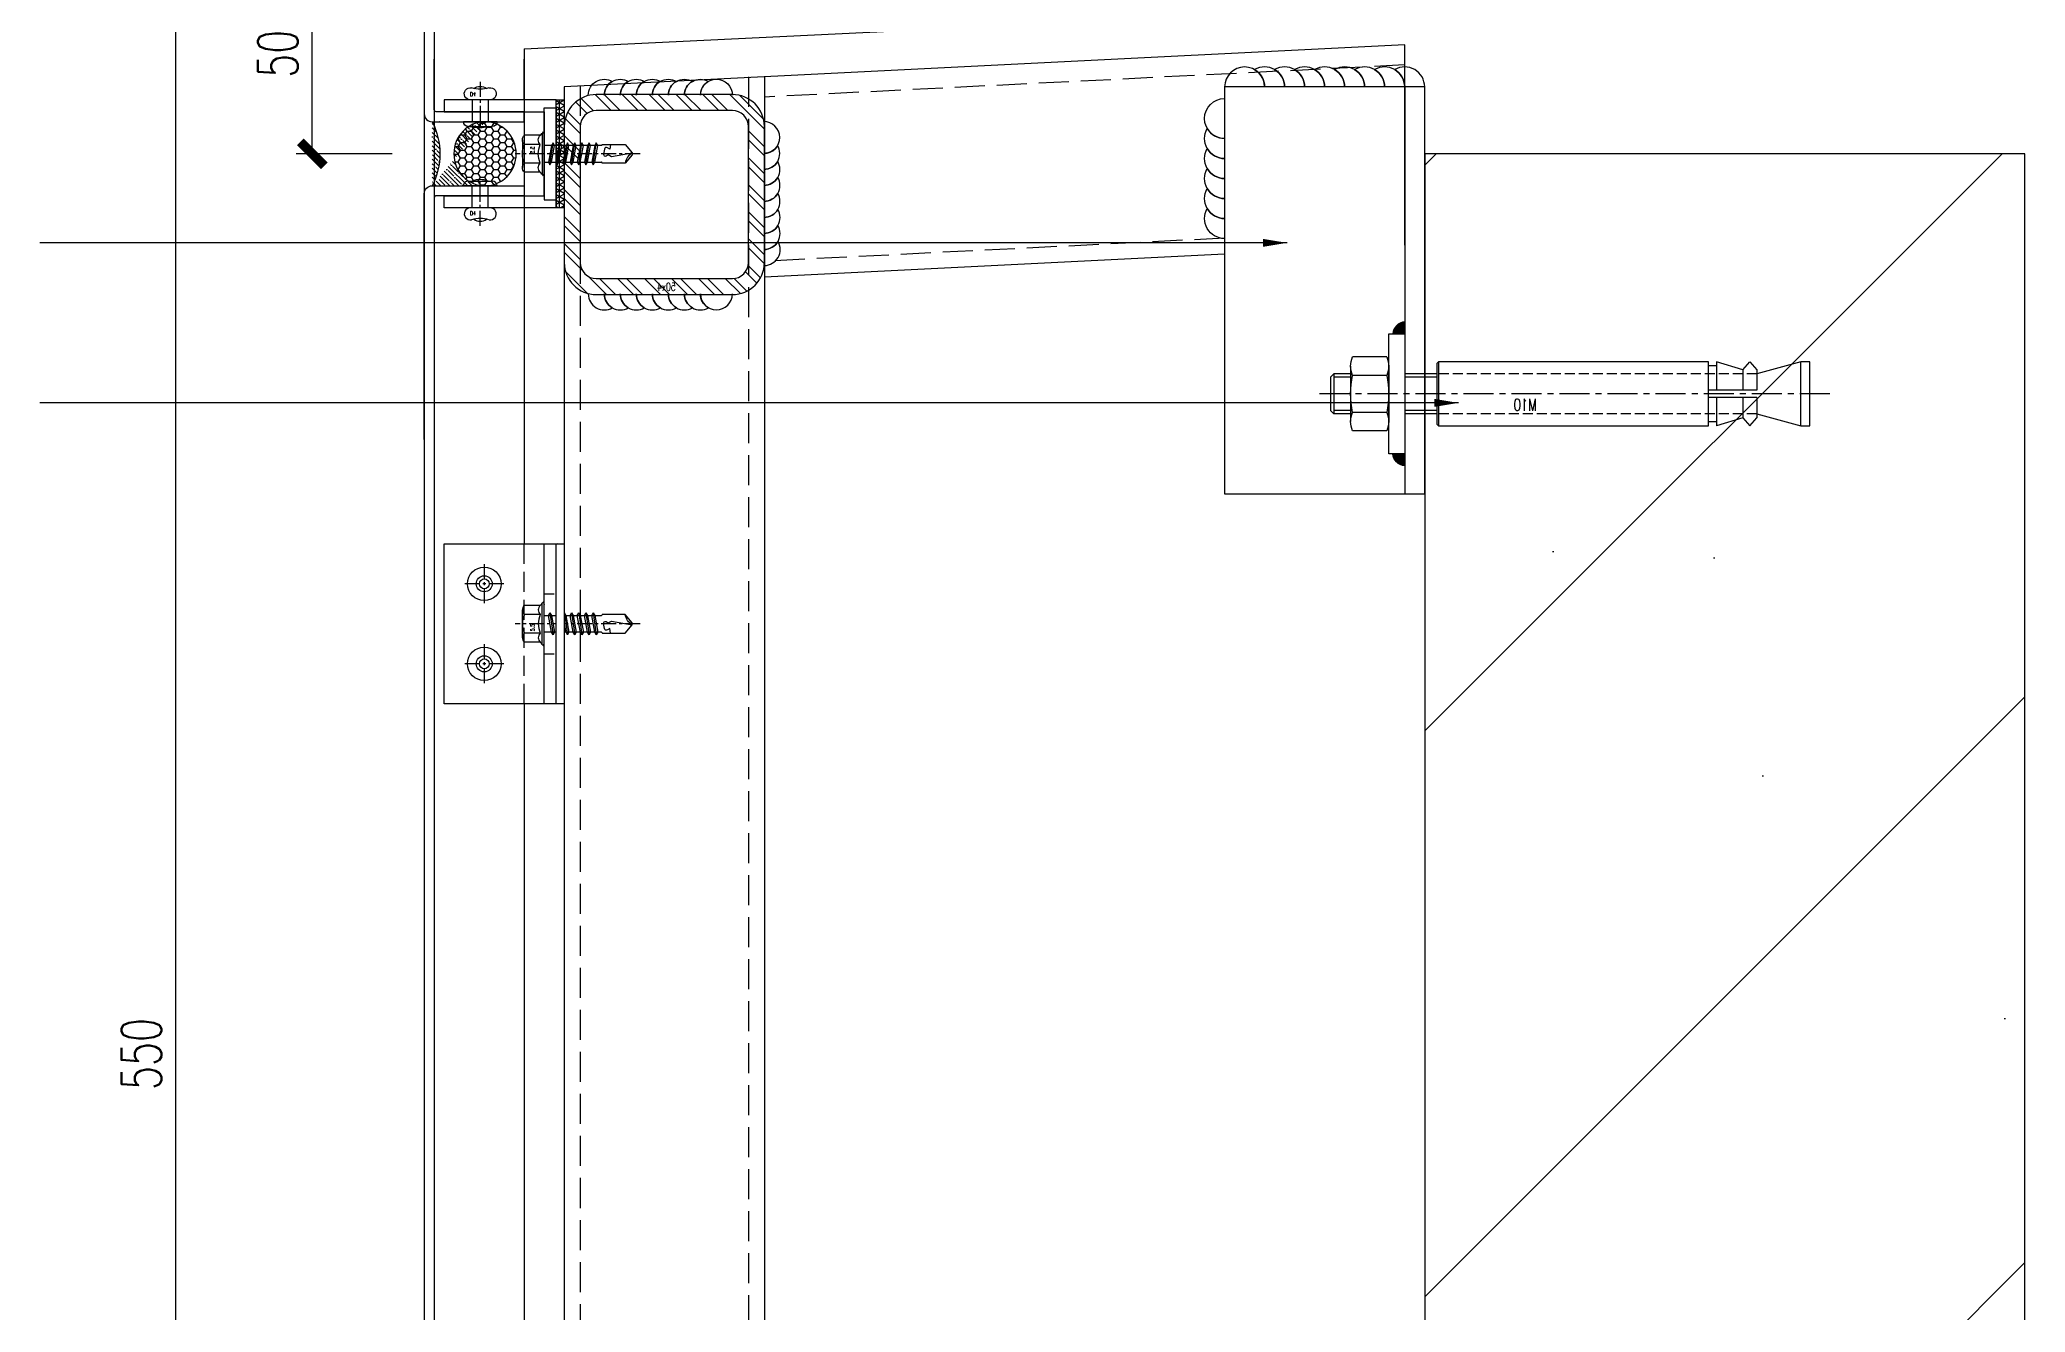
# Model space of a CAD drawing. Extents: x -160106 to 966792, y -663931 to 1550022.
# Drawn here: x -76359.6 to -75863.4, y -98584.9 to -98266.8 of the extents above; entities that cross this region are included whole.
import ezdxf
from ezdxf.enums import TextEntityAlignment as Align
from ezdxf.xclip import XClip

# ---------------------------------------------------------------- set-up
doc = ezdxf.new("R2010")
doc.units = 0
for name, pattern in [('CENTER', [2, 1.25, -0.25, 0.25, -0.25]), ('DASH', [0.35, 0.25, -0.1]), ('ZN-CENTER', [2, 1.25, -0.25, 0.25, -0.25]), ('ZN-DASH', [0.35, 0.25, -0.1])]:
    doc.linetypes.add(name, pattern=pattern)
for name, color, linetype in [('!ZN1-填充-8', 8, 'Continuous'), ('!ZN3-铝板幕墙-3', 3, 'Continuous'), ('!ZN4-辅助材料-1', 1, 'Continuous'), ('!ZN4-配件-11', 11, 'Continuous'), ('!ZN5-钢材投影-40', 40, 'Continuous'), ('!ZN5-钢材断面-2', 2, 'Continuous'), ('!ZN5-铝材投影-112', 112, 'Continuous'), ('!ZN6-虚线-8', 8, 'ZN-DASH'), ('DIM', 173, 'Continuous'), ('Fill', 8, 'Continuous'), ('S-AXIS', 111, 'Continuous'), ('S-SHAPE', 51, 'Continuous'), ('焊缝', 8, 'Continuous')]:
    doc.layers.add(name, color=color, linetype=linetype)
doc.layers.add('@ZN-型材编号（非打印层）', color=8, linetype='Continuous', plot=False)
doc.styles.add('DHTEXT-1', font='ROMANS.shx', dxfattribs={"width": 0.7, "bigfont": 'CHINESE.shx'})
doc.dimstyles.new('ZN4', dxfattribs={"dimscale": 4, "dimtxt": 2.5, "dimasz": 1.5, "dimexe": 1, "dimexo": 2, "dimgap": 0.9, "dimtad": 1, "dimdec": 0, "dimdsep": 46, "dimtxsty": 'DHTEXT-1', "dimblk": 'ARCHTICK', "dimcen": 2.5, "dimclrd": 173, "dimclre": 173, "dimclrt": 7, "dimazin": 2, "dimtfac": 1, "dimtix": 1, "dimtmove": 2, "dimatfit": 3, "dimfxl": 0, "dimarcsym": 0})

# ---------------------------------------------------------------- blocks, each defined once
blk = doc.blocks.new('铝板16mm胶缝')
at = {"layer": '!ZN1-填充-8'}
h = blk.add_hatch(dxfattribs=at)
h.set_pattern_fill('HONEY', color=256, scale=0.7, angle=-270, style=0)
h.set_pattern_definition([(90, (10097.31989989708, 185.0232752102251), (-0.9623705000000002, 1.666875), [1.11125, -2.2225]), (210, (10097.31989989708, 185.0232752102251), (-0.9623708449331864, -1.666874800852732), [1.11125, -2.222499999999999]), (150, (10097.31989989708, 185.0232752102251), (-1.924741344933186, 1.991472677892826e-07), [-2.2225, 1.11125])])
edge = h.paths.add_edge_path()
edge.add_ellipse((-8.500000000207365, 14.57041595620103), major_axis=(-7.997393453053519, 3.358849100355043e-11), ratio=0.9747925043838522, start_angle=0, end_angle=360)
h = blk.add_hatch(dxfattribs=at)
h.set_pattern_fill('ANSI35', color=256, scale=0.5, angle=-270, style=0)
h.set_pattern_definition([(135, (0, 0), (-1.122532015133644, -1.122532015133644), []), (135, (0, 1.122532500000005), (-1.122532015133644, -1.122532015133644), [1.984375, -0.396875, 0, -0.396875])])
edge = h.paths.add_edge_path()
edge.add_line((-0.5052130940530333, 1.366215148264018), (-0.5026065471538459, 14.57041595616465))
edge.add_line((-16.50000000016007, 1.366215148336778), (-16.49739345326088, 14.57041595623741))
edge.add_ellipse((-8.500000000207365, 14.57041595620103), major_axis=(-7.997393453053519, 3.358849100355043e-11), ratio=0.9747925043838522, start_angle=0, end_angle=180)
edge.add_arc((-8.499999999414285, -14.44754302653018), 17.72215979008053, 63.16567149166988, 116.8343285139232)
at = {"layer": '!ZN4-辅助材料-1', "ltscale": 0.5}
blk.add_arc((-8.499999999414285, -14.44754302653018), 17.72215979008053, 63.16567149164778, 116.8343285139584, dxfattribs=at)
blk.add_ellipse((-8.500000000207365, 14.57041595620103), major_axis=(-7.997393453053519, 3.358849100355043e-11), ratio=0.9747925043838522, dxfattribs=at)
at = {"layer": 'Defpoints', "ltscale": 0.5}
for p in [(-16.50000000018917, -0.6337848516632221), (-8.500000000280124, -0.6337848516632221), (-0.4999999986393959, -0.6337848516632221)]:
    blk.add_point(p, dxfattribs=at)
blk = doc.blocks.new('*U3378')
at = {"ltscale": 10}
for p, q in [((-0.5504878062047283, -5.115541284646254), (-0.5504878062065472, 5.115530008962667)), ((-0.1698801084603474, 5.480866579516958), (1.167940990853822e-05, 4.83959058622783)), ((-5.449999999999818, -3.464101413275086), (-5.449999999999818, 3.464101817001181)), ((-1.015572715537019, 4.618802355381165), (-4.949999999997999, 4.618802355381165)), ((-1.015583010001137, 2.309401278621424), (-4.949999999997999, 2.309401278624835)), ((0, -4.839613541317005), (0, 4.8396139450431)), ((0, 2.084999581674395), (14.28830168384373, 2.085001969002848)), ((1.419619596213958, 2.729999885991237), (2.200602679755074, -2.730000114008757)), ((3.219619596213958, 2.729999881768008), (4.000602679755074, -2.730000118231986)), ((5.019619596213958, 2.729999877544779), (5.800602679755074, -2.730000122455214)), ((6.819619596213958, 2.729999873321551), (7.600602679755074, -2.730000126678443)), ((8.619619596213958, 2.729999869098322), (9.400602679755075, -2.730000130901672)), ((10.41961959621396, 2.729999864875094), (11.20060267975507, -2.7300001351249)), ((12.21961959621396, 2.729999860651865), (13.00060267975507, -2.730000139348129)), ((-1.015583010002956, -2.30940087489533), (-4.94999999999618, -2.30940087489874)), ((-1.015583010001137, -4.618801951655071), (-4.949999999999818, -4.618801951654161)), ((-0.1698801084603474, -5.480877855198726), (1.167940990853822e-05, -4.839601861909371)), ((14.28834179297628, -2.085001744372565), (0, -2.084999717997933))]:
    blk.add_line(p, q, dxfattribs=at)
at = {"color": 0, "linetype": 'ZN-CENTER', "ltscale": 3}
blk.add_line((23.99999999999994, 2.188255855140087e-07), (-7.276562432845615, -1.533137051807418e-07), dxfattribs=at)
at = {"ltscale": 10}
for points in [[(1.828211756127738, -2.085000114008789), (1.047228672586622, 2.084999885991241), (1.419619596213901, 2.729999885991095), (1.792010519841123, 2.084999885991241), (2.57299360338241, -2.085000114008761), (2.200602679755074, -2.730000114008771)], [(3.628211756127738, -2.085000118232018), (2.847228672586622, 2.084999881768012), (3.219619596213901, 2.729999881767866), (3.592010519841123, 2.084999881768012), (4.37299360338241, -2.085000118231989), (4.000602679755074, -2.730000118232)], [(5.428211756127738, -2.085000122455247), (4.647228672586622, 2.084999877544783), (5.019619596213901, 2.729999877544637), (5.392010519841123, 2.084999877544783), (6.17299360338241, -2.085000122455218), (5.800602679755074, -2.730000122455229)], [(7.228211756127738, -2.085000126678475), (6.447228672586622, 2.084999873321555), (6.819619596213901, 2.729999873321409), (7.192010519841123, 2.084999873321555), (7.97299360338241, -2.085000126678447), (7.600602679755074, -2.730000126678457)], [(9.028211756127739, -2.085000130901704), (8.247228672586623, 2.084999869098326), (8.619619596213902, 2.72999986909818), (8.992010519841124, 2.084999869098326), (9.77299360338241, -2.085000130901676), (9.400602679755075, -2.730000130901686)], [(10.82821175612774, -2.085000135124933), (10.04722867258662, 2.084999864875098), (10.4196195962139, 2.729999864874951), (10.79201051984112, 2.084999864875098), (11.57299360338241, -2.085000135124904), (11.20060267975507, -2.730000135124914)], [(12.62821175612774, -2.085000139348161), (11.84722867258662, 2.084999860651869), (12.2196195962139, 2.729999860651723), (12.59201051984112, 2.084999860651869), (13.37299360338241, -2.085000139348133), (13.00060267975507, -2.730000139348143)]]:
    blk.add_lwpolyline(points, close=True, dxfattribs=at)
for points in [[(14.28755614132959, -2.084999790480305, -0.414213562373095), (14.44551068678416, -2.242954335934877), (14.44551068678416, -2.321931608662732), (20.17706341883141, -2.321931608662732), (21.99999672497771, -0.2620664843346907), (21.99999672497771, 0.2620669033741529), (20.1770634188305, 2.321932027703048), (14.44551068678416, 2.321932027703616), (14.44551068678416, 2.242954754974284, -0.414213562373095), (14.28755614132959, 2.085000209519654)], [(16.51287844574838, -2.321931608662732), (16.35611659158181, -1.195959136936376), (15.82661205339483, -1.523970797760166, -0.5304615897786895), (15.03442566961419, -1.169417307181045), (14.81075563571315, 0.0990784896746442, -0.6513157956771675), (15.47433833661651, 0.5440859063701903), (16.0012324895205, 0.2109028390927443), (16.76803563861736, 0.6608451827776259), (21.99999672497771, -0.2620664843346907, -0.2012259957209903), (20.1770634188305, 2.321932027703048)]]:
    blk.add_lwpolyline(points, format="xyb", dxfattribs=at)
for centre, radius, start, end in [((7.477939400387186, -2.867559875829768), 11.3218976996017, 132.4921501626091, 138.6063620026382), ((-3.866666666665878, 3.464101817001181), 1.583333333333237, 133.1735511071865, 226.8264488928781), ((0.1333333333341216, 2.018612281773358e-07), 5.583333333333248, 155.5673023206315, 204.4326976793683), ((0.06775032333098352, 3.464101817001181), 1.583333333333237, 133.1735511071865, 226.8264488928781), ((4.067750323330984, 2.018612281773358e-07), 5.583333333333248, 155.5673023206315, 204.4326976793683), ((-3.866666666665878, -3.464101413275086), 1.583333333333237, 133.1735511071865, 226.8264488927399), ((0.06775032333098352, -3.464101413275086), 1.583333333333237, 133.1735511071865, 226.8264488927399), ((7.477939400387186, 2.867548600148227), 11.3218976996017, 221.3935592101043, 227.5078498373909)]:
    blk.add_arc(centre, radius, start, end, dxfattribs=at)
at = {"layer": 'Defpoints', "color": 0, "ltscale": 10, "style": 'DHTEXT-1', "width": 0.7}
blk.add_text('5.5', height=1, rotation=90, dxfattribs=at).set_placement((-2.461643067588102, -0.9299515093815011), align=Align.CENTER)
blk = doc.blocks.new('铝板连接件1(新规)')
at = {"layer": '!ZN1-填充-8'}
h = blk.add_hatch(dxfattribs=at)
h.set_pattern_fill('NET3', color=256, scale=0.4, angle=180, style=0)
h.set_pattern_definition([(179.9999999999999, (18968.5970618126, 39999.08912065818), (-9.724564495274452e-16, -1.27), []), (239.9999999999999, (18968.5970618126, 39999.08912065818), (1.099852262806237, -0.6350000000000011), []), (299.9999999999999, (18968.5970618126, 39999.08912065818), (1.099852262806238, 0.6349999999999989), [])])
h.paths.add_polyline_path([(-13.49999960709829, 1.999950581193843), (-13.49999960709829, -4.941880615660921e-05), (13.50000039290171, -4.941880615660921e-05), (13.50000039290171, 1.999950581193843)])
at = {"layer": '!ZN4-辅助材料-1', "ltscale": 5}
blk.add_lwpolyline([(-13.49999960709829, 1.999950581193843), (-13.49999960709829, -4.941880615660921e-05), (13.50000039290171, -4.941880615660921e-05), (13.50000039290171, 1.999950581193843)], close=True, dxfattribs=at)
at = {"layer": '!ZN5-铝材投影-112'}
for points in [[(11.50000039217412, 1.999950581193843), (-13.49999960709829, 1.999950581193843), (-13.49999960709829, 29.99995058118657), (-10.49999960709829, 29.99995058118657), (-10.4999996056431, 4.999950581193843), (11.50000039362931, 4.999950581193843)], [(-11.49999960343848, 1.999950581193843), (13.50000039583392, 1.999950581193843), (13.50000039583392, 29.99995058118657), (10.50000039583392, 29.99995058118657), (10.50000039437873, 4.999950581193843), (-11.49999960489367, 4.999950581193843)]]:
    blk.add_lwpolyline(points, close=True, dxfattribs=at)
at = {"layer": '!ZN4-配件-11', "color": 1, "rotation": 270}
blk.add_blockref('*U3378', (-5.816109478473663e-06, 4.999950581179291), dxfattribs=at)
blk = doc.blocks.new('*U3563')
at = {"color": 0, "linetype": 'CENTER', "ltscale": 3}
blk.add_line((10.0124521631674, 5.329070518200751e-14), (-2.451370260241674, 5.329070518200751e-14), dxfattribs=at)
at = {"linetype": 'ByBlock', "lineweight": -2, "ltscale": 10}
for p, q in [((-1.19999999999709, -2.999999999995627), (-1.19999999999709, 2.999999999995733)), ((0, 4.200000000000099), (0, -4.199999999999992)), ((5.50000000054162, 2.000000000000053), (0, 2.000000000000053)), ((5.50000000054162, 2.500000000000053), (5.50000000054162, -2.499999999999947)), ((5.50000000054162, -1.999999999999947), (0, -1.999999999999947))]:
    blk.add_line(p, q, dxfattribs=at)
for centre, radius, start, end in [((4.415117063422031, -3.584688101909705e-12), 5.96066603962293, 160.3950489643864, 199.6049510356135), ((0, 2.999999999995733), 1.2, 90, 180), ((7.00000000054162, 2.500000000000053), 1.5, 348.4480414647314, 180), ((16.16515139045397, 5.329070518200751e-14), 8, 164.3308475018224, 195.6691524981776), ((6.186535024229231, -0.0009536892320660684), 2.672094166157843, 323.2266208412516, 36.78433105121244), ((0, -2.999999999995627), 1.2, 180, 270), ((7.00000000054162, -2.499999999999947), 1.5, 180, 11.5519585352685)]:
    blk.add_arc(centre, radius, start, end, dxfattribs=at)
at = {"layer": 'Defpoints', "color": 0, "ltscale": 10, "style": 'DHTEXT-1', "width": 0.7}
blk.add_text('D4', height=1, rotation=90, dxfattribs=at).set_placement((7.370543652128534, -1.846676056511448), align=Align.CENTER)
blk = doc.blocks.new('*U2369')
at = {"layer": '!ZN3-铝板幕墙-3'}
for p, q in [((-13.5, -5.000049419315474), (-71.44746374130165, -5.000049419315474)), ((13.5, -5.000049419315474), (23.64613651806468, -5.000049419329262))]:
    blk.add_line(p, q, dxfattribs=at)
for points in [[(-71.44746374130165, -30.0000494193082), (-9.999999998515705, -30.00004941932275, 0.4142135623731721), (-7.999999998515705, -28.00004941932275), (-7.999999998515705, -5.000049419315474), (-10.4999999985157, -5.000049419315474), (-10.4999999985157, -27.00004941920633, -0.4142135623730951), (-10.9999999985157, -27.50004941920633), (-71.44746374130165, -27.50004941920633)], [(23.64613651806468, -30.00004941932199), (9.999999998515705, -30.00004941932275, -0.4142135623731721), (7.999999998515705, -28.00004941932275), (7.999999998515705, -5.000049419315474), (10.4999999985157, -5.000049419315474), (10.4999999985157, -27.00004941920633, 0.4142135623730951), (10.9999999985157, -27.50004941920633), (23.64613651806468, -27.50004941922012)]]:
    blk.add_lwpolyline(points, format="xyb", dxfattribs=at)
at = {"layer": '!ZN4-辅助材料-1'}
blk.add_blockref('铝板16mm胶缝', (8.499999998748535, -29.36626456765953), dxfattribs=at)
at = {"layer": '!ZN4-配件-11', "rotation": 180}
blk.add_blockref('铝板连接件1(新规)', (3.929089871235192e-07, 4.999950581193843), dxfattribs=at)
at = {"layer": '!ZN4-配件-11', "color": 1, "xscale": -1}
blk.add_blockref('*U3563', (-8.000000001935405, -16.00004941931553), dxfattribs=at)
at = {"layer": '!ZN4-配件-11', "color": 1}
blk.add_blockref('*U3563', (7.999999998952262, -16.00004941931553), dxfattribs=at)
blk = doc.blocks.new('*U1047')
h = blk.add_hatch(color=0)
edge = h.paths.add_edge_path()
edge.add_line((-15.00000000000364, 2.999999999993179), (-15.00000000000364, 1.591615728102624e-12))
edge.add_line((-15.00000000000364, 1.591615728102624e-12), (-18.00000000000387, 2.728484105318785e-12))
edge.add_arc((-14.58609127035152, -0.4139087296600792), 3.438908729653297, 456.9129077606186, 533.0870922391964, ccw=False)
h = blk.add_hatch(color=0)
edge = h.paths.add_edge_path()
edge.add_line((14.99999999999636, 2.999999999993179), (14.99999999999636, 1.591615728102624e-12))
edge.add_line((14.99999999999636, 1.591615728102624e-12), (17.99999999999659, 2.728484105318785e-12))
edge.add_arc((14.58609127034424, -0.4139087296600792), 3.438908729653297, 6.912907760803543, 83.08709223938138)
at = {"color": 0, "linetype": 'CENTER', "ltscale": 6}
blk.add_line((-5.076897547976395e-12, -106.2153711569533), (2.046363078989089e-12, 22.5315035618338), dxfattribs=at)
at = {"linetype": 'ByBlock', "ltscale": 20}
for p, q in [((-4.166666666667254, 18.4999999997375), (-5.000000000003013, 17.66666666640901)), ((-5.000000000003013, 17.66666666640901), (4.999999999996994, 17.66666666640901)), ((-5.000000000003013, 13.49999999992667), (-5.000000000003013, 17.66666666640901)), ((-4.166666666667254, 18.4999999997375), (4.166666666664874, 18.4999999997375)), ((-4.145833333406472, 13.49999999992667), (-4.145833333406472, 17.66666666640901)), ((4.145833333414203, 13.4999999999194), (4.145833333414203, 17.66666666640901)), ((4.166666666664874, 18.4999999997375), (4.999999999996994, 17.66666666640901)), ((4.999999999996994, 13.4999999999194), (4.999999999996994, 17.66666666640901)), ((-9.23760430703146, 4.499999999996248), (-9.23760430703146, 12.99999999999625)), ((-6.92820323027513, 13.49999999999625), (6.928203230277404, 13.49999999999625)), ((-4.618802153515162, 4.499999999996248), (-4.618802153515162, 12.99999999999625)), ((4.618802153517436, 4.499999999996248), (4.618802153517436, 12.99999999999625)), ((9.237604307033735, 4.499999999996248), (9.237604307033735, 12.99999999999625)), ((-6.92820323027513, 3.999999999996248), (6.928203230277404, 3.999999999996248)), ((-5.000000000003013, -7.999999999820957), (-5.000000000003013, 1.820126271923073e-10)), ((-4.145833333406472, -7.999999999820957), (-4.145833333406472, 1.820126271923073e-10)), ((4.145833333414203, -7.999999999820957), (4.145833333414203, 1.820126271923073e-10)), ((4.999999999996994, -7.999999999820957), (4.999999999996994, 1.820126271923073e-10)), ((-7.999999999999375, -8.44444444444514), (-7.55555555555776, -7.999999999999886)), ((-7.55555555555776, -7.999999999999886), (7.555555555555372, -7.999999999999886)), ((8.000000000000625, -8.444444444452415), (7.555555555555372, -7.999999999999886))]:
    blk.add_line(p, q, dxfattribs=at)
at = {"linetype": 'DASH', "ltscale": 10}
for p, q in [((-5.000000000003087, -87.9999999999999), (-5.000000000003013, -7.999999999999886)), ((4.999999999996913, -87.9999999999999), (4.999999999996994, -7.999999999999886))]:
    blk.add_line(p, q, dxfattribs=at)
at = {"ltscale": 10}
for p, q in [((-8.000000000006732, -77.94758677210257), (-0.8888888888934723, -77.94758677210258)), ((-5.963513038755213, -84.4999999999999), (-8.000000000006725, -77.94758677210258)), ((-7.000000000006725, -77.94758677210258), (-7.000000000006725, -75.94758677210258)), ((-0.8888888888934723, -87.9999999999999), (-0.8888888888934723, -75.94758677210258)), ((0.8888888888839013, -87.9999999999999), (0.8888888888839013, -75.94758677210258)), ((0.8888888888839084, -77.94758677210258), (8.00000000000055, -77.94758677210258)), ((5.963513038749038, -84.4999999999999), (8.00000000000055, -77.94758677210258)), ((7.000000000000551, -77.94758677210258), (7.000000000000551, -75.94758677210258)), ((-5.963513038755213, -84.4999999999999), (-0.8888888888934794, -84.4999999999999)), ((-5.963513038755213, -87.9999999999999), (-0.8888888888934794, -87.99999999999989)), ((0.8888888888839013, -84.4999999999999), (5.963513038749038, -84.4999999999999)), ((0.8888888888839013, -87.99999999999989), (5.963513038749038, -87.9999999999999))]:
    blk.add_line(p, q, dxfattribs=at)
at = {"color": 0}
for points in [[(-15.00000000000273, 2.999999999993292), (-15.00000000000273, 1.13686837721616e-13), (-18.00000000000273, 2.842170943040401e-12, -0.3451779686434808)], [(14.99999999999727, 2.999999999993292), (14.99999999999727, 1.13686837721616e-13), (17.99999999999727, 2.842170943040401e-12, 0.3451779686434808)]]:
    blk.add_lwpolyline(points, format="xyb", close=True, dxfattribs=at)
at = {"linetype": 'ByBlock', "ltscale": 20}
blk.add_lwpolyline([(14.99999999999727, 1.13686837721616e-13), (14.99999999999727, 4.000000000000114), (-14.99999999999545, 4.000000000000114), (-14.99999999999545, 1.13686837721616e-13)], close=True, dxfattribs=at)
at = {"ltscale": 10}
blk.add_lwpolyline([(-8.00000000000665, -8.444444444452415), (8.000000000000625, -8.444444444452415), (8.00000000000055, -75.94758677210258), (-8.000000000006725, -75.94758677210258)], close=True, dxfattribs=at)
for points in [[(-5.963513038755213, -84.4999999999999), (-8.000000000006725, -86.2499999999999), (-5.963513038755213, -87.9999999999999)], [(5.963513038749038, -84.4999999999999), (8.00000000000055, -86.2499999999999), (5.963513038749038, -87.9999999999999)]]:
    blk.add_lwpolyline(points, dxfattribs=at)
at = {"linetype": 'ByBlock', "ltscale": 20}
for points in [[(4.999999999996913, -87.9999999999999), (7.999999999982361, -98.98046481074721), (7.999999999985999, -101.2460711060066), (-7.999999999992173, -101.2460711060066), (-7.999999999992173, -98.98046481074721), (-5.000000000003087, -87.9999999999999)], [(7.999999999982361, -98.98046481076176), (-7.999999999992173, -98.98046481076176)]]:
    blk.add_lwpolyline(points, dxfattribs=at)
for centre, radius, start, end in [((-6.92820323027513, 7.916666666664128), 5.583333333333478, 65.56730232063656, 114.4326976793634), ((1.13686837721616e-12, -8.083333333337691), 21.58333333333508, 77.64321860954969, 102.3567813904503), ((6.928203230277404, 7.916666666664128), 5.583333333333478, 65.56730232063656, 114.4326976793634), ((-6.92820323027513, 9.583333333330188), 5.583333333333478, 245.5673023206366, 294.4326976793634), ((1.13686837721616e-12, 25.58333333333201), 21.58333333333508, 257.6432186095497, 282.3567813904503), ((6.928203230277404, 9.583333333330188), 5.583333333333478, 245.5673023206366, 294.4326976793634)]:
    blk.add_arc(centre, radius, start, end, dxfattribs=at)
at = {"layer": 'Defpoints', "color": 0, "ltscale": 10, "style": 'DHTEXT-1', "width": 0.7}
blk.add_text('M10', height=3, rotation=90, dxfattribs=at).set_placement((4.219895687111702, -30.11356242580848), align=Align.CENTER)
blk = doc.blocks.new('*U1991')
at = {"ltscale": 10}
for p, q in [((-0.5504878062047283, -5.115541284646254), (-0.5504878062065472, 5.115530008962667)), ((-0.1698801084603474, 5.480866579516958), (1.167940990853822e-05, 4.83959058622783)), ((-5.449999999999818, -3.464101413275086), (-5.449999999999818, 3.464101817001181)), ((-1.015572715537019, 4.618802355381165), (-4.949999999997999, 4.618802355381165)), ((-1.015583010001137, 2.309401278621424), (-4.949999999997999, 2.309401278624835)), ((0, -4.839613541317005), (0, 4.8396139450431)), ((0, 2.084999581674395), (14.28830168384373, 2.085001969002848)), ((1.419619596213958, 2.729999885991237), (2.200602679755074, -2.730000114008757)), ((3.219619596213958, 2.729999881768008), (4.000602679755074, -2.730000118231986)), ((5.019619596213958, 2.729999877544779), (5.800602679755074, -2.730000122455214)), ((6.819619596213958, 2.729999873321551), (7.600602679755074, -2.730000126678443)), ((8.619619596213958, 2.729999869098322), (9.400602679755075, -2.730000130901672)), ((10.41961959621396, 2.729999864875094), (11.20060267975507, -2.7300001351249)), ((12.21961959621396, 2.729999860651865), (13.00060267975507, -2.730000139348129)), ((-1.015583010002956, -2.30940087489533), (-4.94999999999618, -2.30940087489874)), ((-1.015583010001137, -4.618801951655071), (-4.949999999999818, -4.618801951654161)), ((-0.1698801084603474, -5.480877855198726), (1.167940990853822e-05, -4.839601861909371)), ((14.28834179297628, -2.085001744372565), (0, -2.084999717997933))]:
    blk.add_line(p, q, dxfattribs=at)
at = {"color": 0, "linetype": 'ZN-CENTER', "ltscale": 3}
blk.add_line((23.99999999999994, 2.188255855140087e-07), (-7.276562432845615, -1.533137051807418e-07), dxfattribs=at)
at = {"ltscale": 10}
for points in [[(1.828211756127738, -2.085000114008789), (1.047228672586622, 2.084999885991241), (1.419619596213901, 2.729999885991095), (1.792010519841123, 2.084999885991241), (2.57299360338241, -2.085000114008761), (2.200602679755074, -2.730000114008771)], [(3.628211756127738, -2.085000118232018), (2.847228672586622, 2.084999881768012), (3.219619596213901, 2.729999881767866), (3.592010519841123, 2.084999881768012), (4.37299360338241, -2.085000118231989), (4.000602679755074, -2.730000118232)], [(5.428211756127738, -2.085000122455247), (4.647228672586622, 2.084999877544783), (5.019619596213901, 2.729999877544637), (5.392010519841123, 2.084999877544783), (6.17299360338241, -2.085000122455218), (5.800602679755074, -2.730000122455229)], [(7.228211756127738, -2.085000126678475), (6.447228672586622, 2.084999873321555), (6.819619596213901, 2.729999873321409), (7.192010519841123, 2.084999873321555), (7.97299360338241, -2.085000126678447), (7.600602679755074, -2.730000126678457)], [(9.028211756127739, -2.085000130901704), (8.247228672586623, 2.084999869098326), (8.619619596213902, 2.72999986909818), (8.992010519841124, 2.084999869098326), (9.77299360338241, -2.085000130901676), (9.400602679755075, -2.730000130901686)], [(10.82821175612774, -2.085000135124933), (10.04722867258662, 2.084999864875098), (10.4196195962139, 2.729999864874951), (10.79201051984112, 2.084999864875098), (11.57299360338241, -2.085000135124904), (11.20060267975507, -2.730000135124914)], [(12.62821175612774, -2.085000139348161), (11.84722867258662, 2.084999860651869), (12.2196195962139, 2.729999860651723), (12.59201051984112, 2.084999860651869), (13.37299360338241, -2.085000139348133), (13.00060267975507, -2.730000139348143)]]:
    blk.add_lwpolyline(points, close=True, dxfattribs=at)
for points in [[(14.28755614132959, -2.084999790480305, -0.414213562373095), (14.44551068678416, -2.242954335934877), (14.44551068678416, -2.321931608662732), (20.17706341883141, -2.321931608662732), (21.99999672497771, -0.2620664843346907), (21.99999672497771, 0.2620669033741529), (20.1770634188305, 2.321932027703048), (14.44551068678416, 2.321932027703616), (14.44551068678416, 2.242954754974284, -0.414213562373095), (14.28755614132959, 2.085000209519654)], [(16.51287844574838, -2.321931608662732), (16.35611659158181, -1.195959136936376), (15.82661205339483, -1.523970797760166, -0.5304615897786895), (15.03442566961419, -1.169417307181045), (14.81075563571315, 0.0990784896746442, -0.6513157956771675), (15.47433833661651, 0.5440859063701903), (16.0012324895205, 0.2109028390927443), (16.76803563861736, 0.6608451827776259), (21.99999672497771, -0.2620664843346907, -0.2012259957209903), (20.1770634188305, 2.321932027703048)]]:
    blk.add_lwpolyline(points, format="xyb", dxfattribs=at)
for centre, radius, start, end in [((7.477939400387186, -2.867559875829768), 11.3218976996017, 132.4921501626091, 138.6063620026382), ((-3.866666666665878, 3.464101817001181), 1.583333333333237, 133.1735511071865, 226.8264488928781), ((0.1333333333341216, 2.018612281773358e-07), 5.583333333333248, 155.5673023206315, 204.4326976793683), ((0.06775032333098352, 3.464101817001181), 1.583333333333237, 133.1735511071865, 226.8264488928781), ((4.067750323330984, 2.018612281773358e-07), 5.583333333333248, 155.5673023206315, 204.4326976793683), ((-3.866666666665878, -3.464101413275086), 1.583333333333237, 133.1735511071865, 226.8264488927399), ((0.06775032333098352, -3.464101413275086), 1.583333333333237, 133.1735511071865, 226.8264488927399), ((7.477939400387186, 2.867548600148227), 11.3218976996017, 221.3935592101043, 227.5078498373909)]:
    blk.add_arc(centre, radius, start, end, dxfattribs=at)
at = {"layer": 'Defpoints', "color": 0, "ltscale": 10, "style": 'DHTEXT-1', "width": 0.7}
blk.add_text('5.5', height=1, rotation=90, dxfattribs=at).set_placement((-2.461643067588102, -0.9299515093815011), align=Align.CENTER)
blk = doc.blocks.new('*U2070')
at = {"color": 0, "linetype": 'CENTER', "ltscale": 3}
for p, q in [((4.884922855083761, 5.329070518200751e-14), (-4.884922855083761, 5.329070518200751e-14)), ((0, 4.884922855083778), (0, -4.884922855083708))]:
    blk.add_line(p, q, dxfattribs=at)
at = {"linetype": 'ByBlock', "ltscale": 10}
for radius in [4.199999809265137, 2, 1.225000023841858]:
    blk.add_circle((0, 5.329070518200751e-14), radius, dxfattribs=at)
blk = doc.blocks.new('*U2372')
at = {"layer": '!ZN1-填充-8'}
h = blk.add_hatch(dxfattribs=at)
h.set_pattern_fill('NET3', color=256, scale=0.75, angle=180, style=0)
h.set_pattern_definition([(180, (-1731.7059275028, 294.7401969027198), (-2.916190190469635e-16, -2.38125), []), (240, (-1731.7059275028, 294.7401969027198), (2.062222992761694, -1.190625), []), (299.9999999999999, (-1731.7059275028, 294.7401969027198), (2.062222992761694, 1.190624999999999), [])])
h.paths.add_polyline_path([(20, 0), (-20, 0), (-20, -2), (20, -2)])
at = {"ltscale": 0.125}
blk.add_wipeout([(-20, -30.000000000020236), (20, -30.000000000020236), (19.999999999999996, -5), (-20.000000000000004, -4.999999999971351)], dxfattribs=at).dxf.layer = '!ZN6-虚线-8'
at = {"layer": '!ZN5-铝材投影-112', "ltscale": 0.25}
blk.add_line((-20, -5), (20, -5), dxfattribs=at)
at = {"layer": '!ZN5-铝材投影-112'}
blk.add_lwpolyline([(20, -2), (-20, -2), (-20, -30.00000000002228), (20, -30.00000000002228)], close=True, dxfattribs=at)
at = {"layer": '!ZN6-虚线-8', "linetype": 'ZN-DASH', "ltscale": 10}
for p, q in [((-7.5, -5), (-7.500000000007276, -2.000000000001364)), ((7.5, -5.000000000029274), (7.500000000017053, -2.000000000030639))]:
    blk.add_line(p, q, dxfattribs=at)
at = {"layer": '!ZN6-虚线-8', "color": 8, "linetype": 'ZN-DASH', "ltscale": 20}
blk.add_line((-20, -10.00004941924908), (20, -10.00004941924908), dxfattribs=at)
at = {"layer": '!ZN4-配件-11', "color": 1, "xscale": -1, "rotation": 270}
for name, p in [('*U1991', (0, -4.999999999985675)), ('*U2070', (-10, -20.00000000002228)), ('*U2070', (9.999999999976126, -20.00000000001597))]:
    blk.add_blockref(name, p, dxfattribs=at)
at = {"ltscale": 0.25}
blk.add_wipeout([(20, 7.105427357601002e-15), (20, -2.000000000001357), (-20, -2.000000000001357), (-20, 7.105427357601002e-15)], dxfattribs=at).dxf.layer = '!ZN4-辅助材料-1'
at = {"layer": '!ZN4-辅助材料-1'}
blk.add_lwpolyline([(20, 0), (-20, 0), (-20, -2), (20, -2)], close=True, dxfattribs=at)
blk = doc.blocks.new('方管钢50x4')
at = {"layer": 'Fill'}
h = blk.add_hatch(dxfattribs=at)
h.set_pattern_fill('ANSI32', color=8, scale=0.5, style=0)
h.set_pattern_definition([(45, (-2819.744272670329, -883.7318041504182), (-3.367596045400933, 3.367596045400933), []), (45, (-2817.499207670329, -883.7318041504182), (-3.367596045400933, 3.367596045400933), [])])
edge = h.paths.add_edge_path(flags=16)
edge.add_line((-17, 21.00000000000011), (17, 21))
edge.add_arc((17, 17), 4, 0, 90, ccw=False)
edge.add_line((21, 17), (21, -16.99999999999977))
edge.add_arc((17, -16.99999999999977), 4, 270, 360, ccw=False)
edge.add_line((17, -20.99999999999977), (-17, -20.99999999999989))
edge.add_arc((-17, -16.99999999999989), 4, 180, 270, ccw=False)
edge.add_line((-21, -16.99999999999989), (-21, 17.00000000000011))
edge.add_arc((-17, 17.00000000000011), 4, 90, 180, ccw=False)
edge = h.paths.add_edge_path()
edge.add_line((-17, 25.00000000000011), (17, 25))
edge.add_arc((17, 17), 8, 0, 90, ccw=False)
edge.add_line((25, 17), (25, -16.99999999999977))
edge.add_arc((17, -16.99999999999977), 8, 270, 360, ccw=False)
edge.add_line((17, -24.99999999999977), (-17, -24.99999999999989))
edge.add_arc((-17, -16.99999999999989), 8, 180, 270, ccw=False)
edge.add_line((-25, -16.99999999999989), (-25, 17.00000000000011))
edge.add_arc((-17, 17.00000000000011), 8, 90, 180, ccw=False)
for points in [[(-17, 25.00000000000011), (17, 25, -0.4142135623730951), (25, 17), (25, -16.99999999999977, -0.4142135623730951), (17, -24.99999999999977), (-17, -24.99999999999989, -0.4142135623730951), (-25, -16.99999999999989), (-25, 17.00000000000011, -0.4142135623730951)], [(-17, 21.00000000000011), (17, 21, -0.414213562373095), (21, 17), (21, -16.99999999999977, -0.414213562373095), (17, -20.99999999999977), (-17, -20.99999999999989, -0.4142135623730961), (-21, -16.99999999999989), (-21, 17.00000000000011, -0.414213562373095)]]:
    blk.add_lwpolyline(points, format="xyb", close=True)
at = {"layer": '@ZN-型材编号（非打印层）', "style": 'DHTEXT-1', "width": 0.7}
blk.add_text('50x4', height=2, dxfattribs=at).set_placement((-0.5126066602133506, -23.03511422043846), align=Align.MIDDLE_CENTER)
blk = doc.blocks.new('*U2371')
at = {"layer": '!ZN5-钢材断面-2'}
blk.add_blockref('方管钢50x4', (-5.684341886080801e-14, -1.70530256582424e-13), dxfattribs=at)
blk = doc.blocks.new('20250825140909')
at = {"layer": 'S-AXIS'}
h = blk.add_hatch(dxfattribs=at)
h.set_pattern_fill('AN31C', color=8, scale=500)
h.set_pattern_definition([(45, (21170.36970331238, -828429.2702183069), (-70.71067811865477, 70.71067811865477), []), (49.99999999999999, (21170.36970331238, -828429.2702183069), (358.6300913003767, -31.37606749129757), [37.5, -412.5]), (355, (21170.36970331238, -828429.2702183069), (-69.37566680649998, 376.0960668500059), [30, -330]), (100.4514, (21200.25554331238, -828431.884888307), (289.2546908570108, 344.7197710304768), [31.870095, -350.571056]), (46.18420000000001, (21170.36970331238, -828329.2702183069), (533.6205243128221, -82.759507164509), [56.25, -618.75]), (96.6356, (21214.83807581238, -828336.1668718071), (467.3313527743517, 487.0589354502209), [47.805144, -525.8565]), (351.1842, (21170.36970331238, -828329.2702183069), (467.3309725668137, 487.0593004626623), [45, -495]), (21, (21220.36970331238, -828354.2702183069), (298.4535260592308, -201.3094453326694), [37.5, -412.5]), (326.0000000000001, (21220.36970331238, -828354.2702183069), (121.6576659607909, 362.5750225234265), [30, -330]), (71.4514, (21245.24081981237, -828371.0460213069), (420.111314290745, 161.2652483549761), [31.870095, -350.571056]), (37.50000000000001, (21170.36970331238, -828429.2702183069), (6.079927658645317, 166.4469269156557), [0, -326, 0, -335, 0, -331.25]), (7.499999999999999, (21170.36970331238, -828429.2702183069), (131.5347687210743, 197.2058559411801), [0, -191, 0, -318.5, 0, -126.25]), (327.5, (21058.86970331238, -828429.2702183069), (266.9112180862044, -11.27743586718985), [0, -125, 0, -390, 0, -517.5]), (317.5, (21008.86970331238, -828429.2702183069), (291.5930846711931, 50.05249116615885), [0, -162.5, 0, -259, 0, -367.5])])
h.paths.add_polyline_path([(200.0000136785675, 14400), (50.00001367856748, 14400), (50.00001367856748, 13950), (200.0000136785675, 13950)])
at = {"layer": '!ZN3-铝板幕墙-3'}
for p, q in [((774.9999961992435, 14472.07229406794), (-174.9999863214325, 14426.17857513289)), ((-199.9999863214325, 14450.00000087384), (-199.9999863214325, 13925.00000087384)), ((-197.4999863214325, 14447.62187782454), (-197.4999863214325, 13925.00000087384)), ((-174.9999863214325, 14426.21877038071), (-174.9999863214325, 13925.00000087384))]:
    blk.add_line(p, q, dxfattribs=at)
at = {"layer": '!ZN5-钢材投影-40'}
for p, q in [((45.00001367856748, 14427.20627818344), (-164.9999863214325, 14416.70627818347)), ((-114.9999863214325, 14419.20627818347), (-114.9999863214325, 14000.00000106261)), ((-164.9999863214325, 14416.70627818347), (-164.9999863214325, 13934.70975389925)), ((1.367856748402119e-05, 14374.89381719718), (-114.9999863214325, 14369.14381719721))]:
    blk.add_line(p, q, dxfattribs=at)
at = {"layer": '!ZN5-钢材投影-40', "ltscale": 1000}
for p, q in [((45.00001367856748, 14377.14381719718), (45.00001367858204, 14427.20627818341)), ((45.00001367856748, 14416.71422353369), (45.00001367856748, 14314.99999999983))]:
    blk.add_line(p, q, dxfattribs=at)
blk.add_lwpolyline([(1.367856748402119e-05, 14416.71422353369), (1.367856748402119e-05, 14314.99999999983), (50.00001367856748, 14314.99999999983), (50.00001367856748, 14416.71422353369)], close=True, dxfattribs=at)
at = {"layer": '!ZN6-虚线-8', "ltscale": 30}
for p, q in [((-118.9999863214325, 14419.20627818347), (-118.9999863214325, 14000.00000106261)), ((44.95007606162108, 14422.19753520397), (-115.0499239383498, 14414.197535204)), ((-160.9999863214325, 14417.00627818346), (-160.9999863214325, 13934.70975389925)), ((1.367856748402119e-05, 14378.89881407609), (-115.1997367892036, 14373.13882655272))]:
    blk.add_line(p, q, dxfattribs=at)
at = {"layer": 'S-SHAPE'}
blk.add_lwpolyline([(200.0000136785675, 14400), (50.00001367856748, 14400), (50.00001367856748, 13950), (200.0000136785675, 13950)], close=True, dxfattribs=at)
at = {"layer": '焊缝', "ltscale": 1000}
for points in [[(50.00001367856748, 14416.71422353369, 0.5773502691896255), (42.50001367856748, 14421.04435055261, -0.2679491924311229), (45.00001367856748, 14416.71422353369, 0.5773502691896255), (37.50001367856748, 14421.04435055261, -0.2679491924311229), (40.00001367856748, 14416.71422353369, 0.5773502691896255), (32.50001367856748, 14421.04435055261, -0.2679491924311229), (35.00001367856748, 14416.71422353369, 0.5773502691896255), (27.50001367856748, 14421.04435055261, -0.2679491924311229), (30.00001367856748, 14416.71422353369, 0.5773502691896255), (22.50001367856748, 14421.04435055261, -0.2679491924311229), (25.00001367856748, 14416.71422353369, 0.5773502691896255), (17.50001367856748, 14421.04435055261, -0.2679491924311229), (20.00001367856748, 14416.71422353369, 0.5773502691896255), (12.50001367856748, 14421.04435055261, -0.2679491924311229), (15.00001367856748, 14416.71422353369, 0.5773502691896255), (7.500013678567484, 14421.04435055261, -0.2679491924311229), (10.00001367856748, 14416.71422353369, 0.9999999999999999), (1.367856748402119e-05, 14416.71422353369, 0.9999999999999999)], [(1.367856748402119e-05, 14378.82367067767, -0.5773502691896255), (-4.330113340343814, 14386.32367067767, 0.2679491924311228), (1.367856748402119e-05, 14383.82367067767, -0.5773502691896255), (-4.330113340343814, 14391.32367067767, 0.2679491924311228), (1.367856748402119e-05, 14388.82367067767, -0.5773502691896255), (-4.330113340343814, 14396.32367067767, 0.2679491924311228), (1.367856748402119e-05, 14393.82367067767, -0.5773502691896255), (-4.330113340343814, 14401.32367067767, 0.2679491924311228), (1.367856748402119e-05, 14398.82367067767, -0.5773502691896255), (-4.330113340343814, 14406.32367067767, 0.2679491924311228), (1.367856748402119e-05, 14403.82367067767, -0.9999999999999999), (1.367856748402119e-05, 14413.82367067767, -0.9999999999999999)]]:
    blk.add_lwpolyline(points, format="xyb", dxfattribs=at)
at = {"layer": '焊缝', "ltscale": 30}
for points in [[(-158.999986321418, 14414.63976378308, -0.5773502691896255), (-152.9999863214325, 14418.10386539821, 0.2679491924313752), (-154.999986321418, 14414.63976378308, -0.5773502691896255), (-148.999986321418, 14418.10386539821, 0.2679491924313752), (-150.999986321418, 14414.63976378308, -0.5773502691896255), (-144.9999863214034, 14418.10386539821, 0.2679491924313752), (-146.9999863214034, 14414.63976378308, -0.5773502691896255), (-140.9999863214034, 14418.10386539821, 0.2679491924313752), (-142.9999863214034, 14414.63976378308, -0.5773502691896255), (-136.9999863214034, 14418.10386539821, 0.2679491924313752), (-138.9999863214034, 14414.63976378308, -0.5773502691896255), (-132.9999863214034, 14418.10386539821, 0.2679491924313752), (-134.9999863214034, 14414.63976378308, -0.5773502691896255), (-128.9999863214034, 14418.10386539821, 0.2679491924313752), (-130.9999863214034, 14414.63976378308, -0.9999999999999999), (-122.9999863214034, 14414.63976378308, -0.9999999999999999)], [(-115.0328762796998, 14372.08512786566, 0.5773502691896255), (-111.5942103895941, 14378.0997414772, -0.2679491924313527), (-115.04981272851, 14376.08509201009, 0.5773502691896255), (-111.6111468384042, 14382.09970562163, -0.2679491924313527), (-115.0667491773202, 14380.08505615452, 0.5773502691896255), (-111.6280832872144, 14386.09966976606, -0.2679491924313527), (-115.0836856261012, 14384.08502029892, 0.5773502691896255), (-111.6450197359954, 14390.09963391049, -0.2679491924313527), (-115.1006220749114, 14388.08498444338, 0.5773502691896255), (-111.6619561848056, 14394.09959805492, -0.2679491924313527), (-115.117558523707, 14392.08494858781, 0.5773502691896255), (-111.6788926336158, 14398.09956219935, -0.2679491924313527), (-115.1344949725026, 14396.08491273221, 0.5773502691896255), (-111.6958290824114, 14402.09952634375, -0.2679491924313527), (-115.1514314213127, 14400.08487687664, 0.9999999999999999), (-115.1853043189039, 14408.0848051655, 0.9999999999999999)], [(-158.9999863214616, 14364.97984709151, 0.5773502691896255), (-152.9999863214616, 14361.51574547635, -0.2679491924313752), (-154.9999863214616, 14364.97984709148, 0.5773502691896255), (-148.9999863214616, 14361.51574547635, -0.2679491924313752), (-150.9999863214616, 14364.97984709148, 0.5773502691896255), (-144.9999863214616, 14361.51574547635, -0.2679491924313752), (-146.9999863214471, 14364.97984709148, 0.5773502691896255), (-140.9999863214616, 14361.51574547635, -0.2679491924313752), (-142.9999863214471, 14364.97984709148, 0.5773502691896255), (-136.9999863214471, 14361.51574547635, -0.2679491924313752), (-138.9999863214471, 14364.97984709148, 0.5773502691896255), (-132.9999863214471, 14361.51574547635, -0.2679491924313752), (-134.9999863214325, 14364.97984709148, 0.5773502691896255), (-128.9999863214471, 14361.51574547635, -0.2679491924313752), (-130.9999863214325, 14364.97984709148, 0.9999999999999999), (-122.9999863214325, 14364.97984709148, 0.9999999999999999)]]:
    blk.add_lwpolyline(points, format="xyb", dxfattribs=at)
at = {"layer": '!ZN4-配件-11', "xscale": -1}
blk.add_blockref('*U2371', (-139.9999863214325, 14389.80980543728), dxfattribs=at)
at = {"layer": '!ZN4-配件-11', "color": 1, "ltscale": 50, "xscale": -1.000000000000007, "rotation": 90}
blk.add_blockref('*U1047', (45.00001367856748, 14339.99999999983), dxfattribs=at)
at = {"xscale": -1, "rotation": 270}
blk.add_blockref('*U2369', (-169.9999369021098, 14400.00000000137), dxfattribs=at)
blk.add_blockref('*U2372', (-164.9999863214325, 14282.5191011572), dxfattribs=at)
blk = doc.blocks.new('_ArchTick')
at = {"color": 0, "linetype": 'ByBlock', "const_width": 0.4}
blk.add_lwpolyline([(-0.5, -0.5), (0.5, 0.5)], dxfattribs=at)
blk = doc.blocks.new('*D1238')
at = {"layer": 'Defpoints', "color": 0, "ltscale": 40, "transparency": 16777216}
for p in [(-76325.57989628651, -98245.35276165631), (-76263.4931979577, -98245.35276165631), (-76243.4931979577, -98795.35276165634)]:
    blk.add_point(p, dxfattribs=at)
at = {"layer": 'DIM', "color": 173, "linetype": 'ByBlock', "lineweight": -2, "ltscale": 40, "transparency": 16777216}
for p, q in [((-76271.4931979577, -98245.35276165631), (-76329.57989628651, -98245.35276165631)), ((-76325.5798962865, -98795.35276165634), (-76325.57989628651, -98245.35276165631)), ((-76251.4931979577, -98795.35276165634), (-76329.5798962865, -98795.35276165634))]:
    blk.add_line(p, q, dxfattribs=at)
at = {"layer": 'DIM', "color": 173, "lineweight": -2, "ltscale": 40, "transparency": 16777216, "xscale": 6, "yscale": 6, "zscale": 6}
for p, rotation in [((-76325.57989628651, -98245.35276165631), 90), ((-76325.5798962865, -98795.35276165634), 270)]:
    blk.add_blockref('_ArchTick', p, dxfattribs=dict(at, rotation=rotation))
at = {"layer": 'DIM', "color": 7, "ltscale": 40, "transparency": 16777216, "insert": (-76334.17989628651, -98520.35276165628), "char_height": 10, "attachment_point": 5, "rotation": 90, "style": 'DHTEXT-1'}
blk.add_mtext('550', dxfattribs=at)
blk = doc.blocks.new('*D1239')
at = {"layer": 'Defpoints', "color": 0, "ltscale": 40, "transparency": 16777216}
for p in [(-76291.45574446523, -98245.35276165631), (-76263.4931979577, -98245.35276165631), (-76263.4931979577, -98295.35276253031)]:
    blk.add_point(p, dxfattribs=at)
at = {"layer": 'DIM', "color": 173, "linetype": 'ByBlock', "lineweight": -2, "ltscale": 40, "transparency": 16777216}
for p, q in [((-76271.4931979577, -98245.35276165631), (-76295.45574446523, -98245.35276165631)), ((-76291.45574446523, -98295.35276253031), (-76291.45574446523, -98245.35276165631)), ((-76271.4931979577, -98295.35276253031), (-76295.45574446523, -98295.35276253031))]:
    blk.add_line(p, q, dxfattribs=at)
at = {"layer": 'DIM', "color": 173, "lineweight": -2, "ltscale": 40, "transparency": 16777216, "xscale": 6, "yscale": 6, "zscale": 6}
for p, rotation in [((-76291.45574446523, -98245.35276165631), 90), ((-76291.45574446523, -98295.35276253031), 270)]:
    blk.add_blockref('_ArchTick', p, dxfattribs=dict(at, rotation=rotation))
at = {"layer": 'DIM', "color": 7, "ltscale": 40, "transparency": 16777216, "insert": (-76300.05574446524, -98270.35276209327), "char_height": 10, "attachment_point": 5, "rotation": 90, "style": 'DHTEXT-1'}
blk.add_mtext('50', dxfattribs=at)

msp = doc.modelspace()

# ---------------------------------------------------------------- block references
at = {"ltscale": 1000}
ref = msp.add_blockref('20250825140909', (-76063.49321163623, -112695.3527625301), dxfattribs=at)
XClip(ref).set_block_clipping_path([(-554.0030963641475, 13208.296405653295), (941.051191519211, 14591.785151737618)])

# ---------------------------------------------------------------- next in the draw order: dimensions: what is measured, and where the dimension line sits
at = {"layer": 'DIM', "ltscale": 40}
for base, p1, picture, middle in [((-76325.57989628651, -98245.35276165631), (-76243.49319795766, -98795.35276165628), '*D1238', (-76334.17989628651, -98520.35276165628)), ((-76291.45574446523, -98245.35276165631), (-76263.49319795766, -98295.35276253028), '*D1239', (-76300.05574446524, -98270.35276209327))]:
    dim = msp.add_linear_dim(base=base, p1=p1, p2=(-76263.49319795766, -98245.35276165628), angle=90, dimstyle='ZN4', dxfattribs=at)
    dim.commit()
    dim.dimension.update_dxf_attribs({"geometry": picture, "text_midpoint": middle})

# ---------------------------------------------------------------- next in the draw order: leaders
at = {"layer": 'DIM'}
for points in [[(-76047.88965414523, -98317.60973414712), (-76181.05029514455, -98317.60973414712), (-76359.57936255768, -98317.60973414712)], [(-76005.05259147903, -98357.60973414712), (-76181.05029514455, -98357.60973414712), (-76359.57936255768, -98357.60973414712)]]:
    msp.add_leader(points, dimstyle='ZN4', dxfattribs=at)

doc.saveas('drawing.dxf')
